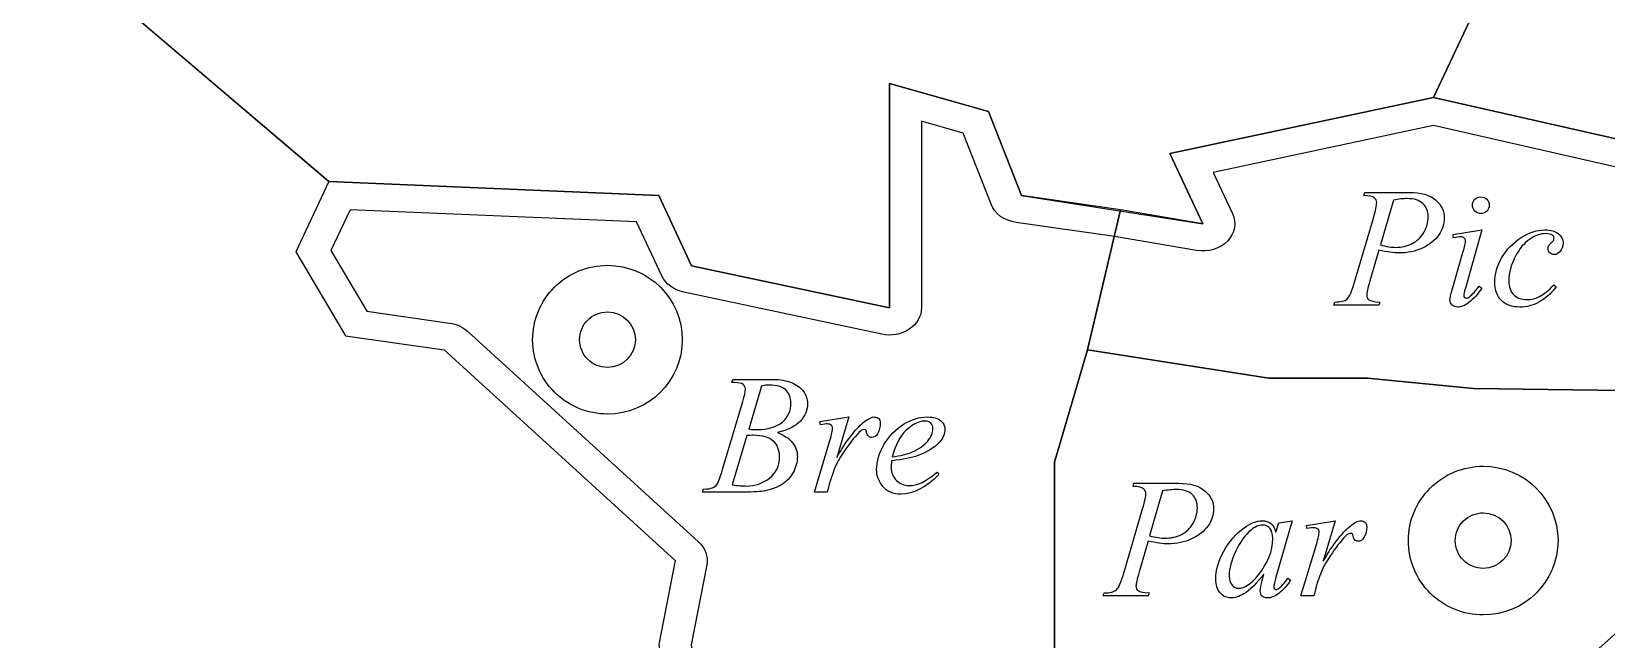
# Model space of a CAD drawing. Extents: x 1 to 639, y -1 to 499.
# Drawn here: x 90.5 to 190.3, y 186.2 to 224.7 of the extents above; entities that cross this region are included whole.
import ezdxf

# ---------------------------------------------------------------- set-up
doc = ezdxf.new("R2010")
doc.units = 0
for name, color, linetype in [('Centers', 7, 'CONTINUOUS'), ('Dividing_Lines', 7, 'CONTINUOUS'), ('Label_Land', 7, 'CONTINUOUS'), ('Land', 7, 'CONTINUOUS'), ('Nations', 7, 'CONTINUOUS'), ('Seas', 7, 'CONTINUOUS')]:
    doc.layers.add(name, color=color, linetype=linetype)

msp = doc.modelspace()

# ---------------------------------------------------------------- linework, layer by layer
at = {"layer": 'Centers', "color": 1}
for points in [[(128.745937, 205.183272)], [(131.717653, 205.183272)], [(184.236875, 192.463467)], [(187.208589, 192.463467)]]:
    msp.add_lwpolyline(points, close=True, dxfattribs=at)
for points in [[(123.623897, 208.512873), (124.513052, 209.395936), (125.719004, 209.892032), (126.976455, 209.892024)], [(126.976455, 209.892024), (129.594947, 209.89202), (131.717652, 207.783841), (131.717653, 205.183272)], [(122.235219, 205.183272), (122.235219, 206.432116), (122.734742, 207.62981), (123.623897, 208.512873)], [(125.725214, 206.425945), (126.057064, 206.755522), (126.507149, 206.940675), (126.976455, 206.940673)], [(126.976455, 206.940673), (127.953718, 206.940656), (128.745937, 206.153846), (128.745937, 205.183272)], [(125.206933, 205.183272), (125.206933, 205.649365), (125.393364, 206.096368), (125.725214, 206.425945)], [(123.623898, 201.853673), (122.734743, 202.736735), (122.23522, 203.934429), (122.235219, 205.183272)], [(125.725214, 203.940599), (125.393364, 204.270176), (125.206933, 204.717179), (125.206933, 205.183272)], [(128.745937, 205.183272), (128.745937, 204.212698), (127.953718, 203.425888), (126.976455, 203.425871)], [(131.717653, 205.183272), (131.717651, 202.582704), (129.594946, 200.474527), (126.976455, 200.474522)], [(126.976455, 203.425871), (126.507149, 203.425869), (126.057064, 203.611022), (125.725214, 203.940599)], [(126.976455, 200.474522), (125.719004, 200.474515), (124.513053, 200.97061), (123.623898, 201.853673)], [(179.114834, 195.793069), (180.003988, 196.676132), (181.20994, 197.172229), (182.467391, 197.172222)], [(182.467391, 197.172222), (185.085884, 197.172217), (187.20859, 195.064037), (187.208589, 192.463467)], [(177.726158, 192.463467), (177.726157, 193.712311), (178.225679, 194.910005), (179.114834, 195.793069)], [(180.697869, 192.463467), (180.697869, 192.92956), (180.8843, 193.376563), (181.21615, 193.70614)], [(181.21615, 193.70614), (181.548, 194.035717), (181.998085, 194.220871), (182.467391, 194.220868)], [(182.467391, 194.220868), (183.444655, 194.220853), (184.236875, 193.434042), (184.236875, 192.463467)], [(179.114836, 189.133869), (178.225681, 190.016931), (177.726159, 191.214624), (177.726158, 192.463467)], [(181.216151, 191.220796), (180.884301, 191.550372), (180.69787, 191.997374), (180.697869, 192.463467)], [(184.236875, 192.463467), (184.236874, 191.492893), (183.444654, 190.706084), (182.467391, 190.706069)], [(187.208589, 192.463467), (187.208587, 189.862899), (185.085882, 187.754722), (182.467391, 187.754717)], [(182.467391, 190.706069), (181.998085, 190.706066), (181.548001, 190.891219), (181.216151, 191.220796)], [(182.467391, 187.754717), (181.20994, 187.75471), (180.00399, 188.250806), (179.114836, 189.133869)]]:
    msp.add_open_spline(points, degree=3, dxfattribs=at)
at = {"layer": 'Dividing_Lines', "color": 2}
msp.add_lwpolyline([(2.760585, 254.267257), (63.356576, 254.267257), (109.32593, 215.191493), (130.221091, 214.303393), (132.31061, 209.862971), (144.847715, 207.198716), (144.847715, 221.408082), (151.116265, 219.631903), (153.205782, 214.303393), (164.698127, 212.527231), (162.608602, 216.967651), (179.324738, 220.519995), (194.996116, 216.967651), (203.354182, 209.862971), (216.936031, 202.758274), (215.891266, 196.541686), (223.204583, 189.437003), (225.294105, 184.108488), (221.115062, 174.339545), (234.696921, 172.563383), (237.831194, 175.227645), (245.144514, 174.339545), (247.234026, 171.675283)], dxfattribs=at)
at = {"layer": 'Label_Land', "color": 7}
for points in [[(174.901674, 214.313822), (174.95995, 214.508501)], [(174.95995, 214.508501), (177.789032, 214.508501)], [(176.777133, 214.024429), (175.95066, 211.183138)], [(174.318905, 208.820659), (175.505636, 212.882653)], [(180.559838, 211.63564), (180.559838, 211.840846), (182.387614, 212.135499)], [(182.387614, 212.135499), (181.338629, 208.44708)], [(175.860594, 210.851656), (175.28842, 208.904846)], [(180.490964, 208.347111), (181.179691, 210.70433)], [(186.943803, 208.657546), (187.097454, 208.520744)], [(182.202189, 208.5681), (182.387614, 208.44708)], [(175.913573, 207.568387), (175.860594, 207.373704), (173.005024, 207.373704), (173.063299, 207.568387)], [(134.849462, 202.470954), (134.923633, 202.665633), (137.487819, 202.665633)], [(136.735517, 202.249981), (135.924939, 199.508643)], [(134.266692, 196.956745), (135.554085, 201.276558)], [(140.438755, 199.997978), (142.266531, 200.292631), (141.503632, 197.735469)], [(140.475838, 199.803296), (140.438755, 199.997978)], [(135.797789, 199.114011), (134.88125, 195.993861)], [(141.074504, 196.193804), (140.904971, 195.530836), (140.094389, 195.530836), (141.074504, 198.798322)], [(147.871715, 196.793632), (147.982973, 196.641046)], [(135.628256, 195.530836), (132.995195, 195.530836), (133.064069, 195.725519)], [(160.280441, 195.899258), (160.338719, 196.093937)], [(160.338719, 196.093937), (163.167801, 196.093937)], [(162.155899, 195.609865), (161.329426, 192.768574)], [(159.697671, 190.406095), (160.884402, 194.468089)], [(170.362358, 193.720935), (169.329264, 190.153536), (169.21271, 189.674724)], [(169.329254, 192.994827), (169.519979, 193.594655), (170.362358, 193.720935)], [(171.263002, 193.426282), (173.090778, 193.720935), (172.327879, 191.163773)], [(171.300086, 193.231599), (171.263002, 193.426282)], [(161.239363, 192.437092), (160.66719, 190.490281)], [(171.898751, 189.622107), (171.729218, 188.95914), (170.918636, 188.95914), (171.898751, 192.226626)], [(168.460398, 189.953593), (168.571655, 190.348215)], [(170.086857, 190.079873), (170.266985, 189.953593)], [(161.292342, 189.153822), (161.239363, 188.95914), (158.38379, 188.95914), (158.442069, 189.153822)]]:
    msp.add_lwpolyline(points, dxfattribs=at)
for points in [[(182.318743, 214.224372)], [(134.849462, 202.470944)], [(145.021442, 197.772299)], [(144.984358, 197.51448)], [(168.476303, 193.447329)]]:
    msp.add_lwpolyline(points, close=True, dxfattribs=at)
for points in [[(175.563911, 214.166496), (175.465017, 214.247173), (175.244271, 214.296282), (174.901674, 214.313822)], [(175.505636, 212.882653), (175.646913, 213.370232), (175.717552, 213.696454), (175.717552, 213.86132)], [(175.717552, 213.86132), (175.717552, 213.984091), (175.666338, 214.085816), (175.563911, 214.166496)], [(177.651286, 214.113879), (177.411114, 214.113879), (177.11973, 214.084063), (176.777133, 214.024429)], [(178.647292, 213.80344), (178.428312, 214.0104), (178.09631, 214.113879), (177.651286, 214.113879)], [(177.789032, 214.508501), (178.530738, 214.508501), (179.085253, 214.348898), (179.452574, 214.029693)], [(178.975762, 212.961576), (178.975762, 213.315862), (178.866272, 213.596483), (178.647292, 213.80344)], [(179.452574, 214.029693), (179.819896, 213.713994), (180.003556, 213.328139), (180.003556, 212.87213)], [(181.788952, 213.698207), (181.788952, 213.845533), (181.840165, 213.97006), (181.94259, 214.071786)], [(181.94259, 213.324632), (181.840165, 213.429865), (181.788952, 213.55439), (181.788952, 213.698207)], [(181.94259, 214.071786), (182.045017, 214.17351), (182.170402, 214.224372), (182.318743, 214.224372)], [(182.318743, 214.224372), (182.467084, 214.224372), (182.592468, 214.17351), (182.694893, 214.071786)], [(182.848534, 213.698207), (182.848534, 213.55439), (182.795555, 213.429865), (182.689596, 213.324632)], [(182.694893, 214.071786), (182.79732, 213.97006), (182.848534, 213.845533), (182.848534, 213.698207)], [(178.705571, 211.977649), (178.885699, 212.293348), (178.975762, 212.621324), (178.975762, 212.961576)], [(180.003556, 212.87213), (180.003556, 212.510829), (179.887002, 212.160052), (179.653894, 211.8198)], [(182.318743, 213.172042), (182.173932, 213.172042), (182.048548, 213.222905), (181.94259, 213.324632)], [(182.689596, 213.324632), (182.587169, 213.222905), (182.463551, 213.172042), (182.318743, 213.172042)], [(177.963864, 211.267325), (178.281738, 211.425175), (178.528974, 211.66195), (178.705571, 211.977649)], [(179.653894, 211.8198), (179.420787, 211.479545), (179.074657, 211.202432), (178.615505, 210.988459)], [(181.041946, 211.69352), (180.964243, 211.69352), (180.803541, 211.674227), (180.559838, 211.63564)], [(181.264458, 211.619857), (181.21148, 211.668966), (181.137309, 211.69352), (181.041946, 211.69352)], [(181.349224, 211.430438), (181.349224, 211.507609), (181.320969, 211.570748), (181.264458, 211.619857)], [(183.653815, 210.383368), (183.957562, 210.902517), (184.363735, 211.323449), (184.872334, 211.646164)], [(184.872334, 211.646164), (185.384464, 211.972387), (185.885999, 212.135499), (186.376939, 212.135499)], [(186.424608, 211.898723), (186.078479, 211.898723), (185.735881, 211.777705), (185.396815, 211.535671)], [(186.376939, 212.135499), (186.761919, 212.135499), (187.049772, 212.05482), (187.240496, 211.893463)], [(186.859037, 211.79349), (186.756612, 211.863645), (186.611802, 211.898723), (186.424608, 211.898723)], [(186.959699, 211.609334), (186.959699, 211.682996), (186.926145, 211.744381), (186.859037, 211.79349)], [(186.933218, 211.498837), (186.950872, 211.533915), (186.959699, 211.570747), (186.959699, 211.609334)], [(187.240496, 211.893463), (187.431221, 211.735612), (187.526583, 211.540931), (187.526583, 211.309418)], [(177.126795, 210.67276), (176.794793, 210.67276), (176.372726, 210.732392), (175.860594, 210.851656)], [(175.95066, 211.183138), (176.349768, 211.081414), (176.671174, 211.030552), (176.914879, 211.030552)], [(176.914879, 211.030552), (177.299859, 211.030552), (177.649521, 211.109476), (177.963864, 211.267325)], [(178.615505, 210.988459), (178.156353, 210.777993), (177.660116, 210.67276), (177.126795, 210.67276)], [(181.179691, 210.70433), (181.292713, 211.090184), (181.349224, 211.33222), (181.349224, 211.430438)], [(185.396815, 211.535671), (185.057749, 211.293634), (184.76813, 210.949873), (184.527958, 210.504387)], [(186.57826, 210.941103), (186.57826, 211.007751), (186.590621, 211.069138), (186.615343, 211.125262)], [(186.684218, 210.67802), (186.613579, 210.748175), (186.57826, 210.83587), (186.57826, 210.941103)], [(186.615343, 211.125262), (186.643599, 211.181386), (186.698344, 211.248034), (186.77958, 211.325205)], [(186.959709, 210.572787), (186.850218, 210.572787), (186.758387, 210.607865), (186.684218, 210.67802)], [(186.77958, 211.325205), (186.864347, 211.405882), (186.915559, 211.46376), (186.933218, 211.498837)], [(187.325263, 210.751683), (187.226368, 210.632419), (187.104517, 210.572787), (186.959709, 210.572787)], [(187.526583, 211.309418), (187.526583, 211.091937), (187.459476, 210.906025), (187.325263, 210.751683)], [(183.203492, 208.799613), (183.203492, 209.3363), (183.3536, 209.864218), (183.653815, 210.383368)], [(184.527958, 210.504387), (184.238339, 209.964191), (184.09353, 209.423995), (184.09353, 208.883799)], [(173.842093, 207.757806), (173.990434, 207.887592), (174.149372, 208.241877), (174.318905, 208.820659)], [(175.28842, 208.904846), (175.154206, 208.44182), (175.087099, 208.136645), (175.087099, 207.989319)], [(183.622028, 207.668356), (183.343004, 207.948978), (183.203492, 208.326063), (183.203492, 208.799613)], [(184.09353, 208.883799), (184.09353, 208.526007), (184.195956, 208.241878), (184.400808, 208.031412)], [(186.043159, 207.920915), (186.311586, 208.057719), (186.611801, 208.303263), (186.943803, 208.657546)], [(173.063299, 207.568387), (173.437685, 207.568387), (173.697283, 207.631526), (173.842093, 207.757806)], [(175.087099, 207.989319), (175.087099, 207.87707), (175.134781, 207.784114), (175.230145, 207.710449)], [(175.230145, 207.710449), (175.325506, 207.636787), (175.553315, 207.589433), (175.913573, 207.568387)], [(180.358518, 207.699926), (180.358518, 207.829715), (180.402666, 208.045443), (180.490964, 208.347111)], [(180.496263, 207.373704), (180.404433, 207.461399), (180.358518, 207.57014), (180.358518, 207.699926)], [(181.338629, 208.44708), (181.26799, 208.19803), (181.232671, 208.048951), (181.232671, 207.999842)], [(181.232671, 207.999842), (181.232671, 207.943718), (181.248565, 207.898117), (181.280353, 207.863039)], [(181.280353, 207.863039), (181.315673, 207.827961), (181.356289, 207.810422), (181.402204, 207.810422)], [(181.402204, 207.810422), (181.455184, 207.810422), (181.518759, 207.838485), (181.592928, 207.894609)], [(182.387614, 208.44708), (182.147442, 208.082273), (181.864887, 207.775344), (181.539949, 207.526293)], [(181.592928, 207.894609), (181.79425, 208.052457), (181.997337, 208.276954), (182.202189, 208.5681)], [(184.798163, 207.247424), (184.296628, 207.247424), (183.904583, 207.387735), (183.622028, 207.668356)], [(184.400808, 208.031412), (184.605661, 207.824452), (184.884684, 207.720973), (185.237877, 207.720973)], [(185.237877, 207.720973), (185.509838, 207.720973), (185.778265, 207.78762), (186.043159, 207.920915)], [(187.097454, 208.520744), (186.730133, 208.082274), (186.359279, 207.759559), (185.984894, 207.5526)], [(180.851221, 207.247424), (180.706413, 207.247424), (180.588094, 207.289517), (180.496263, 207.373704)], [(181.539949, 207.526293), (181.299777, 207.340381), (181.070201, 207.247424), (180.851221, 207.247424)], [(185.984894, 207.5526), (185.610509, 207.349149), (185.214932, 207.247424), (184.798163, 207.247424)], [(137.487819, 202.665633), (137.918716, 202.665633), (138.301932, 202.598986), (138.637467, 202.465691)], [(135.018995, 202.465691), (134.958953, 202.465691), (134.902442, 202.467442), (134.849462, 202.470944)], [(135.569977, 202.349934), (135.474616, 202.427105), (135.290955, 202.465691), (135.018995, 202.465691)], [(135.554085, 201.276558), (135.663574, 201.641365), (135.718319, 201.897432), (135.718319, 202.044759)], [(135.718319, 202.044759), (135.718319, 202.174547), (135.668872, 202.276272), (135.569977, 202.349934)], [(137.222924, 202.313121), (137.095774, 202.313121), (136.933305, 202.292075), (136.735517, 202.249981)], [(138.271909, 202.007946), (138.052929, 202.211396), (137.703268, 202.313121), (137.222924, 202.313121)], [(138.60038, 201.166082), (138.60038, 201.52738), (138.49089, 201.808002), (138.271909, 202.007946)], [(138.637467, 202.465691), (138.976533, 202.332395), (139.229066, 202.146484), (139.395066, 201.907956)], [(139.395066, 201.907956), (139.564599, 201.669428), (139.649365, 201.416868), (139.649365, 201.150278)], [(138.059993, 199.971685), (138.420251, 200.290893), (138.60038, 200.689025), (138.60038, 201.166082)], [(139.649365, 201.150278), (139.649365, 200.73987), (139.499258, 200.368047), (139.199045, 200.034808)], [(136.422942, 199.498137), (137.157585, 199.498137), (137.703269, 199.655986), (138.059993, 199.971685)], [(139.199045, 200.034808), (138.902362, 199.705078), (138.41672, 199.461289), (137.742119, 199.303441)], [(140.883779, 199.850652), (140.809607, 199.850652), (140.673627, 199.834867), (140.475838, 199.803296)], [(141.164566, 199.766466), (141.093928, 199.82259), (141.000332, 199.850652), (140.883779, 199.850652)], [(141.074504, 198.798322), (141.187526, 199.177161), (141.244037, 199.447259), (141.244037, 199.608616)], [(141.244037, 199.608616), (141.244037, 199.671756), (141.217546, 199.724373), (141.164566, 199.766466)], [(141.503632, 197.735469), (142.121722, 198.78429), (142.6833, 199.517413), (143.188366, 199.934839)], [(143.188366, 199.934839), (143.474454, 200.173367), (143.707562, 200.292631), (143.88769, 200.292631)], [(143.88769, 200.292631), (144.004245, 200.292631), (144.096075, 200.257553), (144.163181, 200.187398)], [(144.263843, 199.892745), (144.263843, 199.661233), (144.2038, 199.440243), (144.083714, 199.229777)], [(144.163181, 200.187398), (144.230289, 200.120749), (144.263843, 200.022532), (144.263843, 199.892745)], [(144.518143, 198.561546), (144.843081, 199.108758), (145.251019, 199.533198), (145.741957, 199.834866)], [(145.741957, 199.834866), (146.232898, 200.140042), (146.737965, 200.292631), (147.257158, 200.292631)], [(147.061138, 200.029548), (146.70088, 200.029548), (146.317664, 199.838374), (145.91149, 199.456027)], [(147.458479, 199.892745), (147.366648, 199.983947), (147.234201, 200.029548), (147.061138, 200.029548)], [(147.257158, 200.292631), (147.631544, 200.292631), (147.908801, 200.217213), (148.088931, 200.066378)], [(147.601524, 199.534953), (147.601524, 199.682279), (147.553842, 199.801543), (147.458479, 199.892745)], [(148.088931, 200.066378), (148.269059, 199.915545), (148.359123, 199.736649), (148.359123, 199.52969)], [(136.211026, 199.129804), (136.098004, 199.129804), (135.960258, 199.12454), (135.797789, 199.114011)], [(135.924939, 199.508643), (136.154514, 199.501639), (136.320515, 199.498137), (136.422942, 199.498137)], [(137.482523, 198.766752), (137.22116, 199.008787), (136.797327, 199.129804), (136.211026, 199.129804)], [(137.879864, 197.756515), (137.879864, 198.18797), (137.747417, 198.524715), (137.482523, 198.766752)], [(137.742119, 199.303441), (138.176548, 199.142083), (138.496189, 198.92811), (138.701042, 198.661519)], [(138.701042, 198.661519), (138.905894, 198.394929), (139.00832, 198.10203), (139.00832, 197.782822)], [(142.663875, 199.035095), (142.370723, 198.691334), (142.052849, 198.245847), (141.710252, 197.698636)], [(143.082408, 199.445503), (142.990578, 199.396395), (142.851067, 199.259592), (142.663875, 199.035095)], [(143.251941, 199.487597), (143.191899, 199.487597), (143.135388, 199.473566), (143.082408, 199.445503)], [(143.352603, 199.445503), (143.324348, 199.473566), (143.290794, 199.487597), (143.251941, 199.487597)], [(143.400283, 199.313964), (143.39323, 199.38061), (143.377337, 199.424457), (143.352603, 199.445503)], [(143.506241, 199.071928), (143.44973, 199.124543), (143.41441, 199.205222), (143.400283, 199.313964)], [(143.718157, 198.993002), (143.636924, 198.993002), (143.566285, 199.01931), (143.506241, 199.071928)], [(144.083714, 199.229777), (143.998948, 199.071927), (143.877095, 198.993002), (143.718157, 198.993002)], [(145.91149, 199.456027), (145.508849, 199.077188), (145.212167, 198.515945), (145.021442, 197.772299)], [(146.298239, 198.077474), (146.732666, 198.270403), (147.057604, 198.500162), (147.273054, 198.766752)], [(148.009461, 198.693089), (147.702184, 198.345819), (147.250096, 198.065198), (146.653197, 197.851225)], [(147.273054, 198.766752), (147.492034, 199.036849), (147.601524, 199.292916), (147.601524, 199.534953)], [(148.359123, 199.52969), (148.359123, 199.238546), (148.242569, 198.959679), (148.009461, 198.693089)], [(137.238819, 196.414793), (137.666183, 196.744523), (137.879864, 197.191764), (137.879864, 197.756515)], [(139.00832, 197.782822), (139.00832, 197.428539), (138.91649, 197.09004), (138.732829, 196.767325)], [(141.710252, 197.698636), (141.561911, 197.467123), (141.434761, 197.205795), (141.328803, 196.914651)], [(144.030735, 196.956745), (144.030735, 197.479401), (144.193204, 198.014335), (144.518143, 198.561546)], [(146.653197, 197.851225), (146.25762, 197.707406), (145.70134, 197.595157), (144.984358, 197.51448)], [(145.021442, 197.772299), (145.544169, 197.831932), (145.969768, 197.933657), (146.298239, 198.077474)], [(133.927626, 196.041218), (134.012393, 196.174513), (134.125415, 196.479688), (134.266692, 196.956745)], [(138.732829, 196.767325), (138.549168, 196.444611), (138.312528, 196.193805), (138.02291, 196.014908)], [(141.328803, 196.914651), (141.180462, 196.514766), (141.095695, 196.274484), (141.074504, 196.193804)], [(144.42278, 195.888628), (144.161417, 196.211343), (144.030735, 196.567381), (144.030735, 196.956745)], [(144.984358, 197.51448), (144.959634, 197.339091), (144.947271, 197.193518), (144.947271, 197.077761)], [(144.947271, 197.077761), (144.947271, 196.765571), (145.058528, 196.498981), (145.281041, 196.27799)], [(147.982973, 196.641046), (147.145903, 195.816719), (146.347685, 195.404556), (145.58832, 195.404556)], [(146.82273, 196.104357), (147.059371, 196.20959), (147.409033, 196.439349), (147.871715, 196.793632)], [(133.064069, 195.725519), (133.33956, 195.732523), (133.526753, 195.758831), (133.625647, 195.804442)], [(133.625647, 195.804442), (133.766925, 195.864075), (133.867585, 195.943), (133.927626, 196.041218)], [(134.88125, 195.993861), (135.262699, 195.944752), (135.561148, 195.920198), (135.776597, 195.920198)], [(136.98452, 195.620286), (136.694901, 195.560652), (136.242813, 195.530836), (135.628256, 195.530836)], [(135.776597, 195.920198), (136.32758, 195.920198), (136.814987, 196.085063), (137.238819, 196.414793)], [(138.02291, 196.014908), (137.736822, 195.836013), (137.390692, 195.704472), (136.98452, 195.620286)], [(145.58832, 195.404556), (145.072657, 195.404556), (144.684144, 195.565914), (144.42278, 195.888628)], [(145.281041, 196.27799), (145.503552, 196.060509), (145.773745, 195.951768), (146.091619, 195.951768)], [(146.091619, 195.951768), (146.345919, 195.951768), (146.589622, 196.002631), (146.82273, 196.104357)], [(160.942681, 195.751931), (160.843786, 195.832609), (160.62304, 195.881718), (160.280441, 195.899258)], [(161.096318, 195.446756), (161.096318, 195.569526), (161.045106, 195.671252), (160.942681, 195.751931)], [(163.030056, 195.699315), (162.789884, 195.699315), (162.498499, 195.669498), (162.155899, 195.609865)], [(164.026062, 195.388876), (163.807082, 195.595835), (163.47508, 195.699315), (163.030056, 195.699315)], [(163.167801, 196.093937), (163.909508, 196.093937), (164.464022, 195.934334), (164.831344, 195.615129)], [(164.831344, 195.615129), (165.198665, 195.29943), (165.382326, 194.913575), (165.382326, 194.457566)], [(160.884402, 194.468089), (161.025679, 194.955667), (161.096318, 195.28189), (161.096318, 195.446756)], [(164.354532, 194.547012), (164.354532, 194.901297), (164.245042, 195.181919), (164.026062, 195.388876)], [(164.084337, 193.563085), (164.264467, 193.878784), (164.354532, 194.20676), (164.354532, 194.547012)], [(165.382326, 194.457566), (165.382326, 194.096264), (165.265772, 193.745488), (165.032664, 193.405236)], [(167.31605, 193.278956), (167.722224, 193.573608), (168.10544, 193.720935), (168.465697, 193.720935)], [(168.465697, 193.720935), (168.681144, 193.720935), (168.859507, 193.66481), (169.000784, 193.552562)], [(174.012614, 193.363142), (174.298702, 193.60167), (174.531809, 193.720935), (174.711937, 193.720935)], [(174.711937, 193.720935), (174.828492, 193.720935), (174.920323, 193.685857), (174.987428, 193.615702)], [(174.987428, 193.615702), (175.054536, 193.549053), (175.08809, 193.450835), (175.08809, 193.321049)], [(161.329426, 192.768574), (161.728536, 192.66685), (162.049942, 192.615988), (162.293645, 192.615988)], [(162.293645, 192.615988), (162.678627, 192.615988), (163.028289, 192.694912), (163.34263, 192.852761)], [(163.34263, 192.852761), (163.660505, 193.010611), (163.90774, 193.247386), (164.084337, 193.563085)], [(165.032664, 193.405236), (164.799556, 193.064981), (164.453426, 192.787867), (163.994275, 192.573895)], [(166.02866, 191.789907), (166.367726, 192.410783), (166.796856, 192.907133), (167.31605, 193.278956)], [(167.755788, 193.13163), (167.39553, 192.833468), (167.074124, 192.39149), (166.791569, 191.805694)], [(168.476303, 193.447329), (168.250259, 193.447329), (168.010087, 193.342096), (167.755788, 193.13163)], [(168.953115, 193.247386), (168.83656, 193.380681), (168.677623, 193.447329), (168.476303, 193.447329)], [(169.127944, 192.600201), (169.127944, 192.898363), (169.069668, 193.114091), (168.953115, 193.247386)], [(169.000784, 193.552562), (169.145595, 193.440313), (169.255085, 193.254402), (169.329254, 192.994827)], [(171.708026, 193.278956), (171.633854, 193.278956), (171.497874, 193.26317), (171.300086, 193.231599)], [(171.988813, 193.19477), (171.918175, 193.250894), (171.824579, 193.278956), (171.708026, 193.278956)], [(171.898751, 192.226626), (172.011773, 192.605465), (172.068284, 192.875563), (172.068284, 193.03692)], [(172.068284, 193.03692), (172.068284, 193.10006), (172.041794, 193.152676), (171.988813, 193.19477)], [(172.327879, 191.163773), (172.94597, 192.212594), (173.507548, 192.945717), (174.012614, 193.363142)], [(173.906655, 192.873807), (173.814825, 192.824698), (173.675314, 192.687896), (173.488122, 192.463398)], [(174.076188, 192.9159), (174.016147, 192.9159), (173.959636, 192.901869), (173.906655, 192.873807)], [(174.17685, 192.873807), (174.148595, 192.901869), (174.115041, 192.9159), (174.076188, 192.9159)], [(174.22453, 192.742268), (174.217477, 192.808914), (174.201584, 192.852761), (174.17685, 192.873807)], [(174.330488, 192.500232), (174.273977, 192.552847), (174.238658, 192.633526), (174.22453, 192.742268)], [(174.907961, 192.658081), (174.823195, 192.500231), (174.701342, 192.421305), (174.542404, 192.421305)], [(175.08809, 193.321049), (175.08809, 193.089537), (175.028047, 192.868547), (174.907961, 192.658081)], [(162.505561, 192.258196), (162.173559, 192.258196), (161.751493, 192.317828), (161.239363, 192.437092)], [(163.994275, 192.573895), (163.535123, 192.363429), (163.038885, 192.258196), (162.505561, 192.258196)], [(165.525358, 190.027256), (165.525358, 190.58499), (165.693125, 191.17254), (166.02866, 191.789907)], [(166.791569, 191.805694), (166.512545, 191.219896), (166.373033, 190.690223), (166.373033, 190.216676)], [(168.222004, 190.290339), (168.825964, 191.041001), (169.127944, 191.810955), (169.127944, 192.600201)], [(173.488122, 192.463398), (173.194971, 192.119637), (172.877096, 191.674151), (172.534499, 191.126939)], [(174.542404, 192.421305), (174.461171, 192.421305), (174.390532, 192.447614), (174.330488, 192.500232)], [(172.534499, 191.126939), (172.386158, 190.895427), (172.259008, 190.634099), (172.15305, 190.342955)], [(159.220859, 189.343242), (159.369201, 189.473028), (159.528138, 189.827312), (159.697671, 190.406095)], [(160.66719, 190.490281), (160.532976, 190.027256), (160.465869, 189.72208), (160.465869, 189.574754)], [(165.806148, 189.148559), (165.618955, 189.362534), (165.525358, 189.655433), (165.525358, 190.027256)], [(166.373033, 190.216676), (166.373033, 189.978147), (166.433076, 189.788728), (166.553162, 189.648417)], [(166.553162, 189.648417), (166.673247, 189.511613), (166.810993, 189.443211), (166.966398, 189.443211)], [(166.966398, 189.443211), (167.351381, 189.443211), (167.769916, 189.725587), (168.222004, 190.290339)], [(168.571655, 190.348215), (168.10897, 189.748388), (167.683371, 189.329211), (167.294858, 189.090682)], [(168.343844, 189.274839), (168.343844, 189.44672), (168.382695, 189.672972), (168.460398, 189.953593)], [(169.21271, 189.674724), (169.202109, 189.629124), (169.196808, 189.590539), (169.196808, 189.558968)], [(170.266985, 189.953593), (170.023281, 189.588785), (169.772513, 189.309917), (169.514683, 189.116989)], [(169.535874, 189.448475), (169.673619, 189.550199), (169.857279, 189.760665), (170.086857, 190.079873)], [(172.15305, 190.342955), (172.004709, 189.94307), (171.919942, 189.702787), (171.898751, 189.622107)], [(158.442069, 189.153822), (158.816454, 189.153822), (159.076051, 189.216962), (159.220859, 189.343242)], [(160.465869, 189.574754), (160.465869, 189.462506), (160.51355, 189.369549), (160.608911, 189.295885)], [(160.608911, 189.295885), (160.704274, 189.222223), (160.932085, 189.174869), (161.292342, 189.153822)], [(166.473685, 188.83286), (166.215852, 188.83286), (165.99334, 188.938093), (165.806148, 189.148559)], [(167.294858, 189.090682), (167.015836, 188.918801), (166.742112, 188.83286), (166.473685, 188.83286)], [(168.455101, 188.948616), (168.38093, 189.02228), (168.343844, 189.131021), (168.343844, 189.274839)], [(168.799464, 188.83286), (168.647591, 188.83286), (168.532804, 188.871445), (168.455101, 188.948616)], [(169.514683, 189.116989), (169.25685, 188.92757), (169.018444, 188.83286), (168.799464, 188.83286)], [(169.196808, 189.558968), (169.196808, 189.502843), (169.214468, 189.453735), (169.249787, 189.411641)], [(169.249787, 189.411641), (169.278043, 189.380073), (169.313362, 189.364288), (169.355745, 189.364288)], [(169.355745, 189.364288), (169.40166, 189.364288), (169.461702, 189.39235), (169.535874, 189.448475)]]:
    msp.add_open_spline(points, degree=3, dxfattribs=at)
at = {"layer": 'Land', "color": 5}
for points in [[(179.324735, 220.520003), (183.503771, 229.400864), (202.309418, 231.177035), (205.443688, 227.624691), (217.980793, 224.960434), (216.936031, 220.520003), (220.070315, 216.967659), (222.159821, 207.198724), (216.936031, 202.758282), (203.354182, 209.862979), (194.996116, 216.967659)], [(107.236414, 210.751057), (110.37069, 205.42255), (116.639237, 204.534469), (131.265848, 191.213182), (130.221091, 185.88467), (131.265848, 179.66806), (136.489649, 174.339551), (155.295293, 172.563388), (155.295293, 197.429781), (157.384809, 204.534469), (159.474334, 213.415323), (153.205782, 214.303401), (151.116265, 219.631911), (144.847715, 221.40809), (144.847715, 207.198724), (132.31061, 209.862979), (130.221091, 214.303401), (109.325928, 215.191501)], [(179.324735, 220.520003), (162.608602, 216.967659), (164.698127, 212.527239), (159.474334, 213.415323), (157.384809, 204.534469), (168.877141, 202.758282), (175.145704, 202.758282), (181.859606, 202.088942), (199.175131, 201.870212), (203.354182, 209.862979), (194.996116, 216.967659)], [(155.295293, 172.563388), (158.429572, 166.346763), (165.742865, 164.570632), (175.145704, 172.563388), (196.040857, 191.213182), (199.175131, 201.870212), (181.859606, 202.088942), (175.145704, 202.758282), (168.877141, 202.758282), (157.384809, 204.534469), (155.295293, 197.429781)]]:
    msp.add_lwpolyline(points, close=True, dxfattribs=at)
at = {"layer": 'Nations', "color": 5}
for points in [[(146.875576, 219.01657), (146.875576, 207.198692)], [(151.28078, 213.757442), (149.513092, 218.268024), (146.875576, 219.01657)], [(201.920393, 208.642517), (193.946332, 215.419866), (179.308847, 218.738276), (165.355325, 215.773473), (166.581684, 213.166871)], [(130.427186, 209.222986), (128.820486, 212.636922), (110.671394, 213.40843), (109.457997, 210.8303), (111.723795, 206.979181), (116.971765, 206.236144)], [(164.300763, 210.835809), (159.107894, 211.718455), (152.871269, 212.602015)], [(144.355858, 205.526166), (131.818859, 208.190636)], [(118.121414, 205.711697), (132.748088, 192.390294)], [(133.266727, 190.929935), (132.273751, 185.864606), (133.19217, 180.396987), (138.047922, 175.443707)]]:
    msp.add_lwpolyline(points, dxfattribs=at)
for points in [[(152.871269, 212.602015), (152.130344, 212.707157), (151.51841, 213.151703), (151.28078, 213.757442)], [(166.581684, 213.166871), (166.857846, 212.57941), (166.733431, 211.910574), (166.257518, 211.424199)], [(166.257518, 211.424199), (165.781605, 210.937824), (165.030604, 210.712), (164.300763, 210.835809)], [(131.818859, 208.190636), (131.186894, 208.324877), (130.669199, 208.708906), (130.427186, 209.222986)], [(146.875576, 207.198692), (146.875319, 206.667944), (146.587567, 206.16686), (146.09545, 205.840205)], [(116.971765, 206.236144), (117.412463, 206.173704), (117.816588, 205.989351), (118.121414, 205.711697)], [(146.09545, 205.840205), (145.603333, 205.51355), (144.961677, 205.397716), (144.355858, 205.526166)], [(132.748088, 192.390294), (133.178621, 191.998503), (133.370299, 191.458786), (133.266727, 190.929935)]]:
    msp.add_open_spline(points, degree=3, dxfattribs=at)
at = {"layer": 'Seas', "color": 2}
msp.add_lwpolyline([(63.356576, 254.267263), (109.325928, 215.191501), (107.236414, 210.751057), (110.37069, 205.42255), (116.639237, 204.534469), (131.265848, 191.213182), (130.221091, 185.88467), (131.265848, 179.66806), (136.489649, 174.339551), (129.176342, 157.465941), (130.221091, 155.689741), (119.773516, 142.368459), (108.281176, 145.032722), (103.057375, 144.144659), (77.983184, 155.689741)], dxfattribs=at)
msp.add_lwpolyline([(183.503771, 229.400864), (179.324735, 220.520003), (162.608602, 216.967659), (164.698127, 212.527239), (159.474334, 213.415323), (153.205782, 214.303401), (151.116265, 219.631911), (144.847715, 221.40809), (144.847715, 207.198724), (132.31061, 209.862979), (130.221091, 214.303401), (109.325928, 215.191501), (94.699306, 227.624691), (107.236414, 238.281713), (117.683997, 237.393621), (128.13158, 234.729379), (132.31061, 238.281713), (142.758201, 235.617463), (156.34006, 234.729379), (169.921917, 232.065122), (178.279986, 233.84129)], close=True, dxfattribs=at)

doc.saveas('drawing.dxf')
